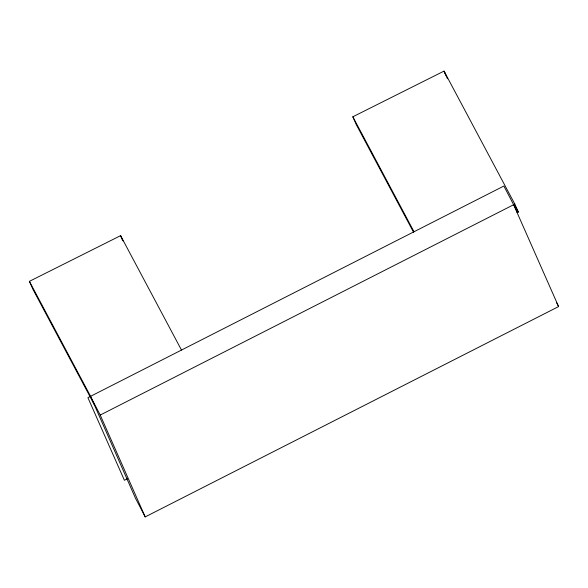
<?xml version="1.0" encoding="UTF-8"?>
<svg xmlns="http://www.w3.org/2000/svg" width="588" height="588" viewBox="0 0 588 588"><rect width="100%" height="100%" fill="white"/><g stroke="black" fill="none" stroke-linecap="round" stroke-linejoin="round"><path stroke-width="0.88" d="M413.658 232.422L356.35 124.744L352.837 116.784L444.036 71.097L514.831 204.109L100.217 415.055L145.207 516.903L558.6 306.576L513.611 204.727L503.879 186.028L87.906 397.672L124.391 480.278L127.662 478.61M517.131 212.687L518.344 212.07L514.544 203.566M94.102 404.272L32.913 289.303L29.4 281.343L120.599 235.656L181.486 350.058M514.61 205.05L518.344 212.07M352.837 116.784L414.018 231.745M29.4 281.343L90.581 396.305L135.475 498.205L145.207 516.903M556.483 302.511L558.6 306.576M90.486 396.356L100.217 415.055M513.897 204.573L517.418 212.533M444.322 71.633L447.49 78.799M444.036 71.097L445.792 75.073M120.893 236.192L123.002 240.97M120.599 235.656L122.363 239.632"/></g></svg>
